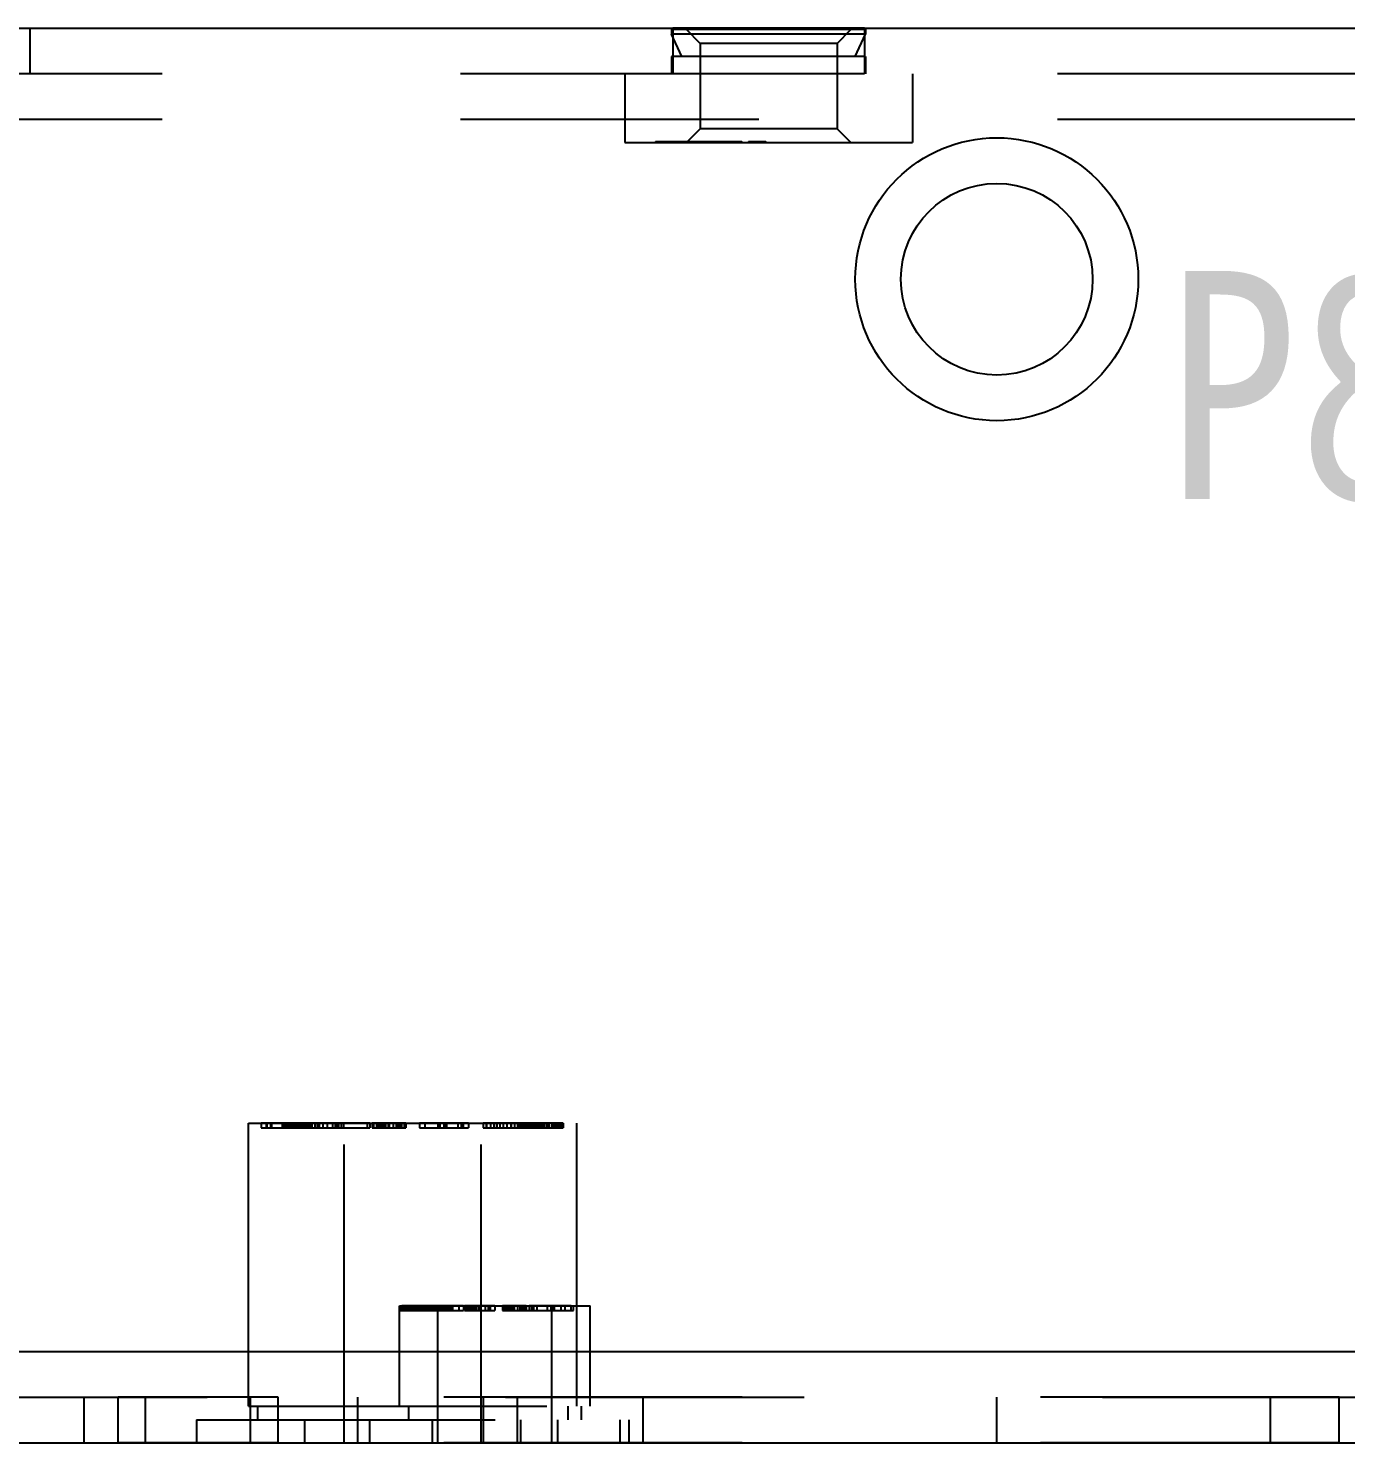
# Model space of a CAD drawing. Header units: millimetres. Extents: x 1262 to 3787, y 0 to 841.
# Drawn here: x 2778.99 to 2807.86, y 627.16 to 658.16 of the extents above; entities that cross this region are included whole.
import ezdxf

# ---------------------------------------------------------------- set-up
doc = ezdxf.new("R2010")
doc.units = ezdxf.units.MM
doc.header["$LTSCALE"] = 65.395
doc.linetypes.add('HIDDEN', pattern=[0.2, 0.1, -0.1])
doc.layers.get('0').update_dxf_attribs({"linetype": 'CONTINUOUS'})
doc.layers.add('02___PRT_ALL_AXES', color=7, linetype='CONTINUOUS')
doc.layers.add('DEFAULT_2', color=8, linetype='HIDDEN')
doc.styles.get("Standard").update_dxf_attribs({"font": 'txt', "width": 0.85})

msp = doc.modelspace()

# ---------------------------------------------------------------- linework, layer by layer
at = {"color": 3, "linetype": 'Continuous'}
for p, q in [((2749.21, 658.158), (3161.21, 658.158)), ((2749.21, 629.158), (3161.21, 629.158)), ((2750.21, 627.158), (2951.426, 627.158))]:
    msp.add_line(p, q, dxfattribs=at)
msp.add_circle((2800.21, 652.658), 3.1, dxfattribs=at)
at = {"color": 7, "linetype": 'Continuous'}
msp.add_circle((2800.21, 652.658), 2.1, dxfattribs=at)
at = {"layer": '02___PRT_ALL_AXES', "color": 8, "linetype": 'HIDDEN'}
for p, q in [((2793.11, 658.158), (2793.11, 657.158)), ((2797.31, 658.158), (2793.11, 658.158)), ((2797.31, 658.158), (2797.31, 657.158)), ((2797.31, 657.158), (2793.11, 657.158)), ((2783.81, 627.958), (2783.81, 634.158)), ((2783.81, 634.158), (2791.01, 634.158)), ((2785.91, 627.158), (2785.91, 634.158)), ((2788.91, 627.158), (2788.91, 634.158)), ((2791.01, 627.958), (2791.01, 634.158)), ((2787.12, 627.958), (2787.12, 630.158)), ((2787.12, 630.158), (2791.3, 630.158)), ((2787.96, 627.158), (2787.96, 630.158)), ((2790.46, 627.158), (2790.46, 630.158)), ((2791.3, 627.958), (2791.3, 630.158)), ((2780.96, 627.158), (2780.96, 628.158)), ((2784.46, 628.158), (2780.96, 628.158)), ((2781.56, 627.158), (2781.56, 628.158)), ((2783.86, 627.158), (2783.86, 628.158)), ((2784.46, 627.158), (2784.46, 628.158)), ((2807.71, 628.158), (2785.91, 628.158)), ((2788.96, 627.158), (2788.96, 628.158)), ((2789.71, 627.158), (2789.71, 628.158)), ((2792.46, 627.158), (2792.46, 628.158)), ((2807.71, 627.158), (2807.71, 628.158)), ((2784.46, 627.158), (2780.96, 627.158)), ((2807.71, 627.158), (2785.91, 627.158))]:
    msp.add_line(p, q, dxfattribs=at)
at = {"layer": 'DEFAULT_2', "color": 8, "linetype": 'HIDDEN'}
for p, q in [((2779.033, 657.158), (2779.033, 658.158)), ((2793.085, 658.128), (2793.085, 658.028)), ((2797.335, 658.128), (2793.085, 658.128)), ((2793.31, 657.538), (2793.085, 658.028)), ((2797.335, 658.028), (2793.085, 658.028)), ((2793.71, 657.828), (2793.41, 658.128)), ((2793.71, 657.828), (2793.71, 655.958)), ((2796.71, 657.828), (2793.71, 657.828)), ((2796.71, 657.828), (2797.01, 658.128)), ((2796.71, 657.828), (2796.71, 655.958)), ((2797.11, 657.538), (2797.335, 658.028)), ((2797.335, 658.128), (2797.335, 658.028)), ((2793.085, 657.538), (2793.085, 657.158)), ((2797.335, 657.538), (2793.085, 657.538)), ((2797.335, 657.538), (2797.335, 657.158)), ((3161.21, 657.158), (2749.21, 657.158)), ((2792.06, 657.158), (2792.06, 655.658)), ((2798.36, 657.158), (2798.36, 655.658)), ((3161.21, 656.158), (2749.21, 656.158)), ((2792.06, 655.658), (2798.36, 655.658)), ((2792.734, 655.678), (2792.734, 655.658)), ((2792.734, 655.678), (2794.626, 655.678)), ((2792.748, 655.678), (2792.748, 655.658)), ((2792.771, 655.658), (2792.771, 655.678)), ((2792.778, 655.678), (2792.778, 655.658)), ((2792.816, 655.658), (2792.816, 655.678)), ((2792.816, 655.678), (2792.816, 655.658)), ((2792.817, 655.678), (2792.817, 655.658)), ((2792.819, 655.678), (2792.819, 655.658)), ((2792.829, 655.678), (2792.829, 655.658)), ((2792.839, 655.658), (2792.839, 655.678)), ((2793.063, 655.678), (2793.063, 655.658)), ((2793.096, 655.678), (2793.096, 655.658)), ((2793.177, 655.678), (2793.177, 655.658)), ((2793.21, 655.678), (2793.21, 655.658)), ((2793.219, 655.678), (2793.219, 655.658)), ((2793.231, 655.678), (2793.231, 655.658)), ((2793.251, 655.678), (2793.251, 655.658)), ((2793.252, 655.678), (2793.252, 655.658)), ((2793.252, 655.678), (2793.252, 655.658)), ((2793.254, 655.678), (2793.254, 655.658)), ((2793.281, 655.678), (2793.281, 655.658)), ((2793.282, 655.678), (2793.282, 655.658)), ((2793.288, 655.678), (2793.288, 655.658)), ((2793.298, 655.678), (2793.298, 655.658)), ((2793.31, 655.658), (2793.31, 655.678)), ((2793.311, 655.678), (2793.311, 655.658)), ((2793.356, 655.678), (2793.356, 655.658)), ((2793.368, 655.678), (2793.368, 655.658)), ((2793.398, 655.678), (2793.398, 655.658)), ((2793.401, 655.678), (2793.401, 655.658)), ((2793.404, 655.678), (2793.404, 655.658)), ((2793.71, 655.958), (2793.41, 655.658)), ((2793.41, 655.678), (2793.41, 655.658)), ((2793.478, 655.678), (2793.478, 655.658)), ((2793.495, 655.678), (2793.495, 655.658)), ((2793.498, 655.678), (2793.498, 655.658)), ((2793.5, 655.678), (2793.5, 655.658)), ((2793.501, 655.658), (2793.501, 655.678)), ((2793.515, 655.678), (2793.515, 655.658)), ((2793.518, 655.678), (2793.518, 655.658)), ((2793.521, 655.678), (2793.521, 655.658)), ((2793.533, 655.678), (2793.533, 655.658)), ((2793.535, 655.678), (2793.535, 655.658)), ((2793.543, 655.678), (2793.543, 655.658)), ((2793.544, 655.678), (2793.544, 655.658)), ((2793.604, 655.678), (2793.604, 655.658)), ((2793.605, 655.678), (2793.605, 655.658)), ((2793.617, 655.658), (2793.617, 655.678)), ((2793.642, 655.678), (2793.642, 655.658)), ((2793.648, 655.678), (2793.648, 655.658)), ((2793.664, 655.678), (2793.664, 655.658)), ((2793.666, 655.678), (2793.666, 655.658)), ((2793.679, 655.658), (2793.679, 655.678)), ((2793.683, 655.678), (2793.683, 655.658)), ((2793.693, 655.678), (2793.693, 655.658)), ((2793.694, 655.658), (2793.694, 655.678)), ((2793.697, 655.678), (2793.697, 655.658)), ((2793.709, 655.678), (2793.709, 655.658)), ((2796.71, 655.958), (2793.71, 655.958)), ((2793.722, 655.658), (2793.722, 655.678)), ((2793.723, 655.678), (2793.723, 655.658)), ((2793.724, 655.678), (2793.724, 655.658)), ((2793.758, 655.658), (2793.758, 655.678)), ((2793.765, 655.678), (2793.765, 655.658)), ((2793.825, 655.678), (2793.825, 655.658)), ((2793.832, 655.658), (2793.832, 655.678)), ((2793.856, 655.678), (2793.856, 655.658)), ((2793.867, 655.678), (2793.867, 655.658)), ((2793.879, 655.658), (2793.879, 655.678)), ((2793.89, 655.678), (2793.89, 655.658)), ((2793.89, 655.658), (2793.89, 655.678)), ((2793.901, 655.678), (2793.901, 655.658)), ((2793.903, 655.678), (2793.903, 655.658)), ((2793.942, 655.678), (2793.942, 655.658)), ((2793.97, 655.678), (2793.97, 655.658)), ((2793.978, 655.678), (2793.978, 655.658)), ((2793.978, 655.678), (2793.978, 655.658)), ((2794.054, 655.658), (2794.054, 655.678)), ((2794.072, 655.678), (2794.072, 655.658)), ((2794.101, 655.678), (2794.101, 655.658)), ((2794.114, 655.678), (2794.114, 655.658)), ((2794.124, 655.658), (2794.124, 655.678)), ((2794.142, 655.678), (2794.142, 655.658)), ((2794.172, 655.658), (2794.172, 655.678)), ((2794.18, 655.678), (2794.18, 655.658)), ((2794.309, 655.658), (2794.309, 655.678)), ((2794.343, 655.678), (2794.343, 655.658)), ((2794.371, 655.678), (2794.371, 655.658)), ((2794.379, 655.678), (2794.379, 655.658)), ((2794.408, 655.678), (2794.408, 655.658)), ((2794.42, 655.678), (2794.42, 655.658)), ((2794.447, 655.678), (2794.447, 655.658)), ((2794.455, 655.678), (2794.455, 655.658)), ((2794.614, 655.678), (2794.614, 655.658)), ((2794.626, 655.678), (2794.626, 655.658)), ((2794.766, 655.678), (2794.766, 655.658)), ((2794.766, 655.678), (2795.147, 655.678)), ((2794.767, 655.678), (2794.767, 655.658)), ((2794.807, 655.678), (2794.807, 655.658)), ((2794.816, 655.678), (2794.816, 655.658)), ((2794.817, 655.678), (2794.817, 655.658)), ((2794.818, 655.678), (2794.818, 655.658)), ((2794.84, 655.678), (2794.84, 655.658)), ((2794.846, 655.678), (2794.846, 655.658)), ((2794.847, 655.658), (2794.847, 655.678)), ((2794.851, 655.678), (2794.851, 655.658)), ((2794.855, 655.678), (2794.855, 655.658)), ((2794.933, 655.678), (2794.933, 655.658)), ((2794.948, 655.678), (2794.948, 655.658)), ((2794.949, 655.678), (2794.949, 655.658)), ((2794.958, 655.678), (2794.958, 655.658)), ((2794.983, 655.678), (2794.983, 655.658)), ((2794.994, 655.678), (2794.994, 655.658)), ((2795.04, 655.678), (2795.04, 655.658)), ((2795.067, 655.678), (2795.067, 655.658)), ((2795.073, 655.678), (2795.073, 655.658)), ((2795.099, 655.678), (2795.099, 655.658)), ((2795.1, 655.658), (2795.1, 655.678)), ((2795.106, 655.678), (2795.106, 655.658)), ((2795.107, 655.678), (2795.107, 655.658)), ((2795.114, 655.658), (2795.114, 655.678)), ((2795.118, 655.678), (2795.118, 655.658)), ((2795.146, 655.678), (2795.146, 655.658)), ((2795.147, 655.658), (2795.147, 655.678)), ((2796.71, 655.958), (2797.01, 655.658)), ((2783.81, 627.958), (2783.81, 634.158)), ((2784.093, 634.158), (2784.093, 634.058)), ((2786.475, 634.158), (2784.093, 634.158)), ((2784.093, 634.058), (2786.475, 634.058)), ((2784.198, 634.158), (2784.198, 634.058)), ((2784.215, 634.158), (2784.215, 634.058)), ((2784.292, 634.158), (2784.292, 634.058)), ((2784.32, 634.158), (2784.32, 634.058)), ((2784.554, 634.158), (2784.554, 634.058)), ((2784.564, 634.158), (2784.564, 634.058)), ((2784.58, 634.158), (2784.58, 634.058)), ((2784.603, 634.158), (2784.603, 634.058)), ((2784.628, 634.158), (2784.628, 634.058)), ((2784.67, 634.158), (2784.67, 634.058)), ((2784.682, 634.158), (2784.682, 634.058)), ((2784.684, 634.158), (2784.684, 634.058)), ((2784.706, 634.158), (2784.706, 634.058)), ((2784.71, 634.158), (2784.71, 634.058)), ((2784.714, 634.158), (2784.714, 634.058)), ((2784.726, 634.158), (2784.726, 634.058)), ((2784.75, 634.158), (2784.75, 634.058)), ((2784.774, 634.158), (2784.774, 634.058)), ((2784.807, 634.158), (2784.807, 634.058)), ((2784.827, 634.158), (2784.827, 634.058)), ((2784.849, 634.158), (2784.849, 634.058)), ((2784.869, 634.158), (2784.869, 634.058)), ((2784.877, 634.158), (2784.877, 634.058)), ((2784.916, 634.158), (2784.916, 634.058)), ((2784.936, 634.158), (2784.936, 634.058)), ((2784.939, 634.158), (2784.939, 634.058)), ((2784.95, 634.158), (2784.95, 634.058)), ((2784.967, 634.158), (2784.967, 634.058)), ((2784.973, 634.158), (2784.973, 634.058)), ((2784.991, 634.158), (2784.991, 634.058)), ((2785.006, 634.158), (2785.006, 634.058)), ((2785.029, 634.158), (2785.029, 634.058)), ((2785.033, 634.158), (2785.033, 634.058)), ((2785.038, 634.158), (2785.038, 634.058)), ((2785.041, 634.158), (2785.041, 634.058)), ((2785.042, 634.158), (2785.042, 634.058)), ((2785.048, 634.158), (2785.048, 634.058)), ((2785.073, 634.158), (2785.073, 634.058)), ((2785.089, 634.158), (2785.089, 634.058)), ((2785.118, 634.158), (2785.118, 634.058)), ((2785.124, 634.158), (2785.124, 634.058)), ((2785.13, 634.158), (2785.13, 634.058)), ((2785.144, 634.158), (2785.144, 634.058)), ((2785.146, 634.158), (2785.146, 634.058)), ((2785.167, 634.158), (2785.167, 634.058)), ((2785.2, 634.158), (2785.2, 634.058)), ((2785.27, 634.158), (2785.27, 634.058)), ((2785.284, 634.158), (2785.284, 634.058)), ((2785.333, 634.158), (2785.333, 634.058)), ((2785.365, 634.158), (2785.365, 634.058)), ((2785.44, 634.158), (2785.44, 634.058)), ((2785.539, 634.158), (2785.539, 634.058)), ((2785.652, 634.158), (2785.652, 634.058)), ((2785.714, 634.158), (2785.714, 634.058)), ((2785.757, 634.158), (2785.757, 634.058)), ((2785.788, 634.158), (2785.788, 634.058)), ((2785.845, 634.158), (2785.845, 634.058)), ((2785.893, 634.158), (2785.893, 634.058)), ((2786.417, 634.158), (2786.417, 634.058)), ((2786.475, 634.158), (2786.475, 634.058)), ((2786.523, 634.158), (2786.523, 634.058)), ((2787.261, 634.158), (2786.523, 634.158)), ((2786.523, 634.058), (2787.261, 634.058)), ((2786.525, 634.158), (2786.525, 634.058)), ((2786.551, 634.158), (2786.551, 634.058)), ((2786.618, 634.158), (2786.618, 634.058)), ((2786.638, 634.158), (2786.638, 634.058)), ((2786.646, 634.158), (2786.646, 634.058)), ((2786.652, 634.158), (2786.652, 634.058)), ((2786.681, 634.158), (2786.681, 634.058)), ((2786.693, 634.158), (2786.693, 634.058)), ((2786.736, 634.158), (2786.736, 634.058)), ((2786.761, 634.158), (2786.761, 634.058)), ((2786.792, 634.158), (2786.792, 634.058)), ((2786.814, 634.158), (2786.814, 634.058)), ((2786.874, 634.158), (2786.874, 634.058)), ((2786.896, 634.158), (2786.896, 634.058)), ((2786.98, 634.158), (2786.98, 634.058)), ((2786.982, 634.158), (2786.982, 634.058)), ((2787.051, 634.158), (2787.051, 634.058)), ((2787.069, 634.158), (2787.069, 634.058)), ((2787.103, 634.158), (2787.103, 634.058)), ((2787.138, 634.158), (2787.138, 634.058)), ((2787.166, 634.158), (2787.166, 634.058)), ((2787.222, 634.158), (2787.222, 634.058)), ((2787.261, 634.158), (2787.261, 634.058)), ((2787.558, 634.158), (2787.558, 634.058)), ((2788.633, 634.158), (2787.558, 634.158)), ((2787.558, 634.058), (2788.633, 634.058)), ((2787.678, 634.158), (2787.678, 634.058)), ((2787.959, 634.158), (2787.959, 634.058)), ((2787.992, 634.158), (2787.992, 634.058)), ((2788.008, 634.158), (2788.008, 634.058)), ((2788.091, 634.158), (2788.091, 634.058)), ((2788.119, 634.158), (2788.119, 634.058)), ((2788.152, 634.158), (2788.152, 634.058)), ((2788.4, 634.158), (2788.4, 634.058)), ((2788.473, 634.158), (2788.473, 634.058)), ((2788.489, 634.158), (2788.489, 634.058)), ((2788.52, 634.158), (2788.52, 634.058)), ((2788.633, 634.158), (2788.633, 634.058)), ((2788.957, 634.158), (2788.957, 634.058)), ((2790.71, 634.158), (2788.957, 634.158)), ((2788.957, 634.058), (2790.71, 634.058)), ((2789.019, 634.158), (2789.019, 634.058)), ((2789.028, 634.158), (2789.028, 634.058)), ((2789.113, 634.158), (2789.113, 634.058)), ((2789.188, 634.158), (2789.188, 634.058)), ((2789.194, 634.158), (2789.194, 634.058)), ((2789.256, 634.158), (2789.256, 634.058)), ((2789.321, 634.158), (2789.321, 634.058)), ((2789.396, 634.158), (2789.396, 634.058)), ((2789.477, 634.158), (2789.477, 634.058)), ((2789.562, 634.158), (2789.562, 634.058)), ((2789.566, 634.158), (2789.566, 634.058)), ((2789.644, 634.158), (2789.644, 634.058)), ((2789.707, 634.158), (2789.707, 634.058)), ((2789.709, 634.158), (2789.709, 634.058)), ((2789.719, 634.158), (2789.719, 634.058)), ((2789.722, 634.158), (2789.722, 634.058)), ((2789.736, 634.158), (2789.736, 634.058)), ((2789.761, 634.158), (2789.761, 634.058)), ((2789.782, 634.158), (2789.782, 634.058)), ((2789.812, 634.158), (2789.812, 634.058)), ((2789.816, 634.158), (2789.816, 634.058)), ((2789.829, 634.158), (2789.829, 634.058)), ((2789.842, 634.158), (2789.842, 634.058)), ((2789.842, 634.158), (2789.842, 634.058)), ((2789.849, 634.158), (2789.849, 634.058)), ((2789.853, 634.158), (2789.853, 634.058)), ((2789.863, 634.158), (2789.863, 634.058)), ((2789.864, 634.158), (2789.864, 634.058)), ((2789.865, 634.158), (2789.865, 634.058)), ((2789.869, 634.158), (2789.869, 634.058)), ((2789.871, 634.158), (2789.871, 634.058)), ((2789.887, 634.158), (2789.887, 634.058)), ((2789.926, 634.158), (2789.926, 634.058)), ((2789.931, 634.158), (2789.931, 634.058)), ((2789.939, 634.158), (2789.939, 634.058)), ((2789.952, 634.158), (2789.952, 634.058)), ((2789.957, 634.158), (2789.957, 634.058)), ((2789.966, 634.158), (2789.966, 634.058)), ((2789.969, 634.158), (2789.969, 634.058)), ((2789.973, 634.158), (2789.973, 634.058)), ((2789.988, 634.158), (2789.988, 634.058)), ((2790.003, 634.158), (2790.003, 634.058)), ((2790.028, 634.158), (2790.028, 634.058)), ((2790.043, 634.158), (2790.043, 634.058)), ((2790.054, 634.158), (2790.054, 634.058)), ((2790.06, 634.158), (2790.06, 634.058)), ((2790.068, 634.158), (2790.068, 634.058)), ((2790.079, 634.158), (2790.079, 634.058)), ((2790.083, 634.158), (2790.083, 634.058)), ((2790.104, 634.158), (2790.104, 634.058)), ((2790.105, 634.158), (2790.105, 634.058)), ((2790.12, 634.158), (2790.12, 634.058)), ((2790.132, 634.158), (2790.132, 634.058)), ((2790.152, 634.158), (2790.152, 634.058)), ((2790.153, 634.158), (2790.153, 634.058)), ((2790.156, 634.158), (2790.156, 634.058)), ((2790.187, 634.158), (2790.187, 634.058)), ((2790.206, 634.158), (2790.206, 634.058)), ((2790.208, 634.158), (2790.208, 634.058)), ((2790.218, 634.158), (2790.218, 634.058)), ((2790.222, 634.158), (2790.222, 634.058)), ((2790.225, 634.158), (2790.225, 634.058)), ((2790.237, 634.158), (2790.237, 634.058)), ((2790.239, 634.158), (2790.239, 634.058)), ((2790.241, 634.158), (2790.241, 634.058)), ((2790.253, 634.158), (2790.253, 634.058)), ((2790.287, 634.158), (2790.287, 634.058)), ((2790.288, 634.158), (2790.288, 634.058)), ((2790.293, 634.158), (2790.293, 634.058)), ((2790.34, 634.158), (2790.34, 634.058)), ((2790.372, 634.158), (2790.372, 634.058)), ((2790.376, 634.158), (2790.376, 634.058)), ((2790.404, 634.158), (2790.404, 634.058)), ((2790.457, 634.158), (2790.457, 634.058)), ((2790.461, 634.158), (2790.461, 634.058)), ((2790.471, 634.158), (2790.471, 634.058)), ((2790.485, 634.158), (2790.485, 634.058)), ((2790.489, 634.158), (2790.489, 634.058)), ((2790.505, 634.158), (2790.505, 634.058)), ((2790.521, 634.158), (2790.521, 634.058)), ((2790.526, 634.158), (2790.526, 634.058)), ((2790.549, 634.158), (2790.549, 634.058)), ((2790.552, 634.158), (2790.552, 634.058)), ((2790.567, 634.158), (2790.567, 634.058)), ((2790.572, 634.158), (2790.572, 634.058)), ((2790.587, 634.158), (2790.587, 634.058)), ((2790.587, 634.158), (2790.587, 634.058)), ((2790.598, 634.158), (2790.598, 634.058)), ((2790.603, 634.158), (2790.603, 634.058)), ((2790.614, 634.158), (2790.614, 634.058)), ((2790.632, 634.158), (2790.632, 634.058)), ((2790.636, 634.158), (2790.636, 634.058)), ((2790.654, 634.158), (2790.654, 634.058)), ((2790.678, 634.158), (2790.678, 634.058)), ((2790.693, 634.158), (2790.693, 634.058)), ((2790.703, 634.158), (2790.703, 634.058)), ((2790.71, 634.158), (2790.71, 634.058)), ((2791.01, 627.958), (2791.01, 634.158)), ((2787.12, 627.958), (2787.12, 630.158)), ((2787.146, 630.158), (2787.146, 630.058)), ((2787.146, 630.058), (2788.528, 630.058)), ((2787.15, 630.158), (2787.15, 630.058)), ((2787.168, 630.158), (2787.168, 630.058)), ((2787.17, 630.058), (2787.17, 630.158)), ((2788.528, 630.158), (2787.17, 630.158)), ((2787.189, 630.158), (2787.189, 630.058)), ((2787.194, 630.158), (2787.194, 630.058)), ((2787.222, 630.158), (2787.222, 630.058)), ((2787.223, 630.158), (2787.223, 630.058)), ((2787.228, 630.158), (2787.228, 630.058)), ((2787.232, 630.158), (2787.232, 630.058)), ((2787.234, 630.158), (2787.234, 630.058)), ((2787.238, 630.158), (2787.238, 630.058)), ((2787.256, 630.158), (2787.256, 630.058)), ((2787.267, 630.158), (2787.267, 630.058)), ((2787.269, 630.158), (2787.269, 630.058)), ((2787.271, 630.158), (2787.271, 630.058)), ((2787.282, 630.158), (2787.282, 630.058)), ((2787.287, 630.158), (2787.287, 630.058)), ((2787.321, 630.158), (2787.321, 630.058)), ((2787.322, 630.158), (2787.322, 630.058)), ((2787.327, 630.158), (2787.327, 630.058)), ((2787.341, 630.158), (2787.341, 630.058)), ((2787.354, 630.158), (2787.354, 630.058)), ((2787.367, 630.158), (2787.367, 630.058)), ((2787.388, 630.158), (2787.388, 630.058)), ((2787.405, 630.158), (2787.405, 630.058)), ((2787.438, 630.158), (2787.438, 630.058)), ((2787.442, 630.158), (2787.442, 630.058)), ((2787.473, 630.158), (2787.473, 630.058)), ((2787.481, 630.158), (2787.481, 630.058)), ((2787.484, 630.158), (2787.484, 630.058)), ((2787.514, 630.158), (2787.514, 630.058)), ((2787.532, 630.158), (2787.532, 630.058)), ((2787.543, 630.158), (2787.543, 630.058)), ((2787.545, 630.158), (2787.545, 630.058)), ((2787.552, 630.158), (2787.552, 630.058)), ((2787.569, 630.158), (2787.569, 630.058)), ((2787.584, 630.158), (2787.584, 630.058)), ((2787.59, 630.158), (2787.59, 630.058)), ((2787.595, 630.158), (2787.595, 630.058)), ((2787.608, 630.158), (2787.608, 630.058)), ((2787.61, 630.158), (2787.61, 630.058)), ((2787.622, 630.158), (2787.622, 630.058)), ((2787.637, 630.158), (2787.637, 630.058)), ((2787.651, 630.158), (2787.651, 630.058)), ((2787.673, 630.158), (2787.673, 630.058)), ((2787.685, 630.158), (2787.685, 630.058)), ((2787.693, 630.158), (2787.693, 630.058)), ((2787.698, 630.158), (2787.698, 630.058)), ((2787.7, 630.158), (2787.7, 630.058)), ((2787.711, 630.158), (2787.711, 630.058)), ((2787.717, 630.158), (2787.717, 630.058)), ((2787.726, 630.158), (2787.726, 630.058)), ((2787.73, 630.158), (2787.73, 630.058)), ((2787.737, 630.158), (2787.737, 630.058)), ((2787.738, 630.158), (2787.738, 630.058)), ((2787.744, 630.158), (2787.744, 630.058)), ((2787.751, 630.158), (2787.751, 630.058)), ((2787.755, 630.158), (2787.755, 630.058)), ((2787.764, 630.158), (2787.764, 630.058)), ((2787.766, 630.158), (2787.766, 630.058)), ((2787.768, 630.158), (2787.768, 630.058)), ((2787.772, 630.158), (2787.772, 630.058)), ((2787.776, 630.158), (2787.776, 630.058)), ((2787.777, 630.158), (2787.777, 630.058)), ((2787.786, 630.158), (2787.786, 630.058)), ((2787.8, 630.158), (2787.8, 630.058)), ((2787.801, 630.158), (2787.801, 630.058)), ((2787.808, 630.158), (2787.808, 630.058)), ((2787.827, 630.158), (2787.827, 630.058)), ((2787.834, 630.158), (2787.834, 630.058)), ((2787.839, 630.158), (2787.839, 630.058)), ((2787.842, 630.158), (2787.842, 630.058)), ((2787.842, 630.158), (2787.842, 630.058)), ((2787.844, 630.158), (2787.844, 630.058)), ((2787.845, 630.058), (2787.845, 630.158)), ((2787.847, 630.158), (2787.847, 630.058)), ((2787.847, 630.158), (2787.847, 630.058)), ((2787.85, 630.158), (2787.85, 630.058)), ((2787.852, 630.158), (2787.852, 630.058)), ((2787.853, 630.158), (2787.853, 630.058)), ((2787.858, 630.158), (2787.858, 630.058)), ((2787.867, 630.158), (2787.867, 630.058)), ((2787.886, 630.158), (2787.886, 630.058)), ((2787.894, 630.158), (2787.894, 630.058)), ((2787.909, 630.158), (2787.909, 630.058)), ((2787.916, 630.058), (2787.916, 630.158)), ((2787.925, 630.158), (2787.925, 630.058)), ((2787.961, 630.158), (2787.961, 630.058)), ((2787.976, 630.158), (2787.976, 630.058)), ((2787.98, 630.158), (2787.98, 630.058)), ((2787.98, 630.158), (2787.98, 630.058)), ((2788.016, 630.158), (2788.016, 630.058)), ((2788.029, 630.158), (2788.029, 630.058)), ((2788.065, 630.158), (2788.065, 630.058)), ((2788.065, 630.158), (2788.065, 630.058)), ((2788.069, 630.158), (2788.069, 630.058)), ((2788.083, 630.158), (2788.083, 630.058)), ((2788.098, 630.158), (2788.098, 630.058)), ((2788.129, 630.158), (2788.129, 630.058)), ((2788.131, 630.158), (2788.131, 630.058)), ((2788.136, 630.158), (2788.136, 630.058)), ((2788.146, 630.158), (2788.146, 630.058)), ((2788.151, 630.158), (2788.151, 630.058)), ((2788.187, 630.158), (2788.187, 630.058)), ((2788.197, 630.158), (2788.197, 630.058)), ((2788.198, 630.158), (2788.198, 630.058)), ((2788.203, 630.158), (2788.203, 630.058)), ((2788.245, 630.158), (2788.245, 630.058)), ((2788.273, 630.158), (2788.273, 630.058)), ((2788.282, 630.158), (2788.282, 630.058)), ((2788.425, 630.158), (2788.425, 630.058)), ((2788.528, 630.158), (2788.528, 630.058)), ((2788.543, 630.158), (2788.543, 630.058)), ((2789.21, 630.158), (2788.543, 630.158)), ((2788.543, 630.058), (2789.21, 630.058)), ((2788.544, 630.158), (2788.544, 630.058)), ((2788.559, 630.158), (2788.559, 630.058)), ((2788.59, 630.158), (2788.59, 630.058)), ((2788.604, 630.158), (2788.604, 630.058)), ((2788.62, 630.158), (2788.62, 630.058)), ((2788.63, 630.158), (2788.63, 630.058)), ((2788.632, 630.158), (2788.632, 630.058)), ((2788.651, 630.158), (2788.651, 630.058)), ((2788.655, 630.158), (2788.655, 630.058)), ((2788.66, 630.158), (2788.66, 630.058)), ((2788.676, 630.158), (2788.676, 630.058)), ((2788.688, 630.158), (2788.688, 630.058)), ((2788.702, 630.158), (2788.702, 630.058)), ((2788.719, 630.058), (2788.719, 630.158)), ((2788.73, 630.158), (2788.73, 630.058)), ((2788.74, 630.158), (2788.74, 630.058)), ((2788.742, 630.158), (2788.742, 630.058)), ((2788.789, 630.158), (2788.789, 630.058)), ((2788.793, 630.158), (2788.793, 630.058)), ((2788.849, 630.158), (2788.849, 630.058)), ((2788.867, 630.158), (2788.867, 630.058)), ((2788.999, 630.158), (2788.999, 630.058)), ((2789.07, 630.058), (2789.07, 630.158)), ((2789.106, 630.158), (2789.106, 630.058)), ((2789.21, 630.158), (2789.21, 630.058)), ((2789.378, 630.158), (2789.378, 630.058)), ((2789.899, 630.158), (2789.378, 630.158)), ((2789.378, 630.058), (2790.932, 630.058)), ((2789.38, 630.158), (2789.38, 630.058)), ((2789.388, 630.158), (2789.388, 630.058)), ((2789.418, 630.158), (2789.418, 630.058)), ((2789.419, 630.158), (2789.419, 630.058)), ((2789.459, 630.158), (2789.459, 630.058)), ((2789.465, 630.158), (2789.465, 630.058)), ((2789.466, 630.158), (2789.466, 630.058)), ((2789.473, 630.158), (2789.473, 630.058)), ((2789.48, 630.158), (2789.48, 630.058)), ((2789.506, 630.158), (2789.506, 630.058)), ((2789.514, 630.158), (2789.514, 630.058)), ((2789.517, 630.158), (2789.517, 630.058)), ((2789.522, 630.058), (2789.522, 630.158)), ((2789.546, 630.158), (2789.546, 630.058)), ((2789.581, 630.158), (2789.581, 630.058)), ((2789.602, 630.158), (2789.602, 630.058)), ((2789.637, 630.158), (2789.637, 630.058)), ((2789.705, 630.158), (2789.705, 630.058)), ((2789.711, 630.158), (2789.711, 630.058)), ((2789.761, 630.158), (2789.761, 630.058)), ((2789.769, 630.158), (2789.769, 630.058)), ((2789.801, 630.158), (2789.801, 630.058)), ((2789.841, 630.158), (2789.841, 630.058)), ((2789.871, 630.158), (2789.871, 630.058)), ((2789.899, 630.158), (2789.899, 630.058)), ((2789.964, 630.158), (2789.964, 630.058)), ((2790.881, 630.158), (2789.964, 630.158)), ((2790.011, 630.158), (2790.011, 630.058)), ((2790.027, 630.058), (2790.027, 630.158)), ((2790.055, 630.158), (2790.055, 630.058)), ((2790.131, 630.158), (2790.131, 630.058)), ((2790.36, 630.158), (2790.36, 630.058)), ((2790.445, 630.058), (2790.445, 630.158)), ((2790.451, 630.158), (2790.451, 630.058)), ((2790.497, 630.158), (2790.497, 630.058)), ((2790.515, 630.058), (2790.515, 630.158)), ((2790.656, 630.158), (2790.656, 630.058)), ((2790.668, 630.058), (2790.668, 630.158)), ((2790.75, 630.058), (2790.75, 630.158)), ((2790.881, 630.058), (2790.881, 630.158)), ((2790.932, 630.058), (2790.932, 630.158)), ((2791.3, 627.958), (2791.3, 630.158)), ((2750.21, 628.158), (2951.426, 628.158)), ((2780.21, 627.158), (2780.21, 628.158)), ((2786.21, 627.158), (2786.21, 628.158)), ((2800.21, 627.158), (2800.21, 628.158)), ((2806.21, 627.158), (2806.21, 628.158)), ((2783.81, 627.958), (2791.3, 627.958)), ((2784.01, 627.958), (2784.01, 627.658)), ((2787.32, 627.958), (2787.32, 627.658)), ((2790.81, 627.958), (2790.81, 627.658)), ((2791.1, 627.958), (2791.1, 627.658)), ((2782.676, 627.658), (2782.676, 627.158)), ((2782.676, 627.658), (2792.144, 627.658)), ((2785.043, 627.658), (2785.043, 627.158)), ((2786.468, 627.658), (2786.468, 627.158)), ((2787.839, 627.658), (2787.839, 627.158)), ((2789.777, 627.658), (2789.777, 627.158)), ((2790.581, 627.658), (2790.581, 627.158)), ((2791.952, 627.658), (2791.952, 627.158)), ((2792.144, 627.658), (2792.144, 627.158))]:
    msp.add_line(p, q, dxfattribs=at)

# ---------------------------------------------------------------- texts
at = {"color": 2, "linetype": 'Continuous', "insert": (2803.923, 652.841), "char_height": 5, "width": 8.5, "attachment_point": 1, "line_spacing_factor": 0.9}
msp.add_mtext('P8', dxfattribs=at)

doc.saveas('drawing.dxf')
